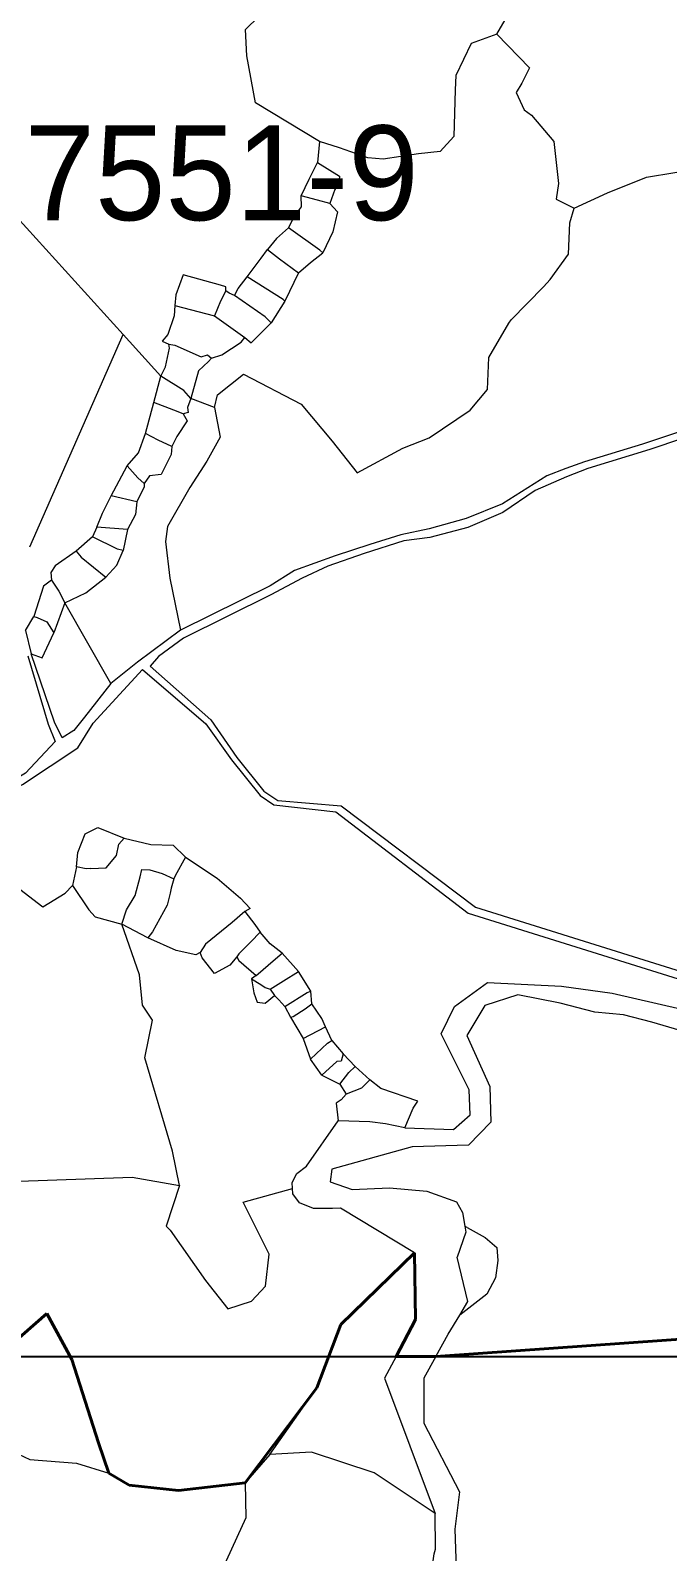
# Model space of a CAD drawing. Header units: metres. Extents: x 548568 to 557107, y 1817749 to 1829427.
# Drawn here: x 553449 to 553718, y 1823918 to 1824560 of the extents above; entities that cross this region are included whole.
import ezdxf
from ezdxf.enums import TextEntityAlignment as Align

# ---------------------------------------------------------------- set-up
doc = ezdxf.new("R2010")
doc.units = ezdxf.units.M
doc.header["$LTSCALE"] = 28
doc.linetypes.add('LONG_DASHED', pattern=[7.5, 6, -1.5])
for name, color, linetype, lineweight in [('10', 7, 'Continuous', 13), ('23', 7, 'Continuous', 13), ('32', 7, 'Continuous', 13), ('34', 7, 'LONG_DASHED', 40), ('54', 7, 'Continuous', 25)]:
    doc.layers.add(name, color=color, linetype=linetype, lineweight=lineweight)
doc.layers.add('55', color=7, linetype='Continuous')

msp = doc.modelspace()

# ---------------------------------------------------------------- linework, layer by layer
at = {"layer": '10'}
for p, q in [((553488.17, 1824431.64), (553399.37, 1824529.52)), ((553571.05, 1824513.21), (553570.27, 1824504.31)), ((553562.26, 1824457.76), (553556.42, 1824445.75)), ((553510.01, 1824443.96), (553526.66, 1824439.57)), ((553556.42, 1824445.75), (553550.64, 1824436.68)), ((553526.66, 1824439.57), (553539.45, 1824430.37)), ((553448.61, 1824342.02), (553488.17, 1824431.64)), ((553504.03, 1824414.16), (553488.17, 1824431.64)), ((553526.66, 1824400.89), (553516.77, 1824404.62)), ((553483.08, 1824363.48), (553489.87, 1824376.25)), ((553493.92, 1824361), (553483.08, 1824363.48)), ((553475.22, 1824346.17), (553468.23, 1824340.15)), ((553476.98, 1824350.34), (553475.22, 1824346.17)), ((553489.93, 1824349.29), (553476.98, 1824350.34)), ((553489.93, 1824349.29), (553488.07, 1824340.48)), ((553446.87, 1824306.59), (553450.33, 1824312.61)), ((553463.44, 1824318.31), (553458.75, 1824305.73)), ((553482.91, 1824284.28), (553463.44, 1824318.31)), ((553468.36, 1824206.75), (553466.74, 1824198.97)), ((553498.6, 1824176.87), (553487.57, 1824182.61)), ((553555.28, 1824170.29), (553562.2, 1824162.65)), ((553544.28, 1824160.96), (553542.38, 1824159.55)), ((553550.28, 1824155.19), (553552.03, 1824152.4)), ((553556.39, 1824147.78), (553558.78, 1824143.33)), ((553558.78, 1824143.33), (553564.17, 1824134.35)), ((553564.17, 1824134.35), (553573.6, 1824139.27)), ((553576.29, 1824133.44), (553573.6, 1824139.27)), ((553564.17, 1824134.35), (553567.25, 1824125.52)), ((553576.29, 1824133.44), (553581.09, 1824127.86)), ((553586.12, 1824122.49), (553581.09, 1824127.86)), ((553572.01, 1824118.81), (553567.25, 1824125.52)), ((553592.37, 1824116.82), (553586.12, 1824122.49)), ((553579.7, 1824114.94), (553582.29, 1824110.75)), ((553633.5, 1824054.41), (553632.42, 1824055.01)), ((553550.03, 1823958.55), (553539.62, 1823946.58)), ((553550.03, 1823958.55), (553539.62, 1823946.58))]:
    msp.add_line(p, q, dxfattribs=at)
for points in [[(553645.99, 1824558.55), (553651.5, 1824567.96), (553662.95, 1824584.22), (553674.75, 1824594.5), (553690.39, 1824604.38), (553698.99, 1824604.82), (553703.06, 1824609.43), (553703.05, 1824622.25), (553702.92, 1824630.56), (553696.37, 1824650.74), (553696.29, 1824668.47), (553698.71, 1824680.98), (553704.68, 1824690.7)], [(553571.05, 1824513.21), (553544.05, 1824529.52), (553540.31, 1824549.43), (553539.8, 1824560.6), (553551.12, 1824571.54), (553566.26, 1824599)], [(553645.99, 1824558.55), (553635.21, 1824554.59), (553628.68, 1824541.08), (553628.41, 1824535.02), (553627.77, 1824515.28), (553622.08, 1824509.07), (553612.91, 1824508.09), (553597.91, 1824505.82), (553591.55, 1824506.33), (553579.57, 1824510.63), (553571.05, 1824513.21)], [(553645.99, 1824558.55), (553659.81, 1824544.3), (553656.56, 1824537.89), (553654.13, 1824533.98), (553657.55, 1824526.62), (553660.64, 1824524.4), (553670.12, 1824513.25), (553672.06, 1824495.43), (553671.12, 1824488.83), (553678.61, 1824485.13)], [(553563.38, 1824490.29), (553566.71, 1824497.27), (553570.27, 1824504.31)], [(553570.27, 1824504.31), (553579.59, 1824498.65), (553579.22, 1824495.52), (553577.53, 1824492.94), (553575.39, 1824487.1)], [(553678.61, 1824485.13), (553692.8, 1824491.5), (553709.29, 1824498.18), (553733.25, 1824502.09), (553739.5, 1824502.13)], [(553558.01, 1824476.75), (553560.47, 1824481.66), (553563.47, 1824485.65), (553563.38, 1824490.29)], [(553575.39, 1824487.1), (553570.22, 1824488.42), (553563.38, 1824490.29)], [(553575.39, 1824487.1), (553578.61, 1824483.58), (553576.7, 1824475.02), (553572.5, 1824466.18)], [(553526.66, 1824400.89), (553527.95, 1824406.19), (553538.94, 1824414.99), (553563.26, 1824402.29), (553576.45, 1824386.63), (553587.05, 1824373.28), (553606.34, 1824383.62), (553617.35, 1824388.1), (553634.69, 1824399.73), (553642.12, 1824408.45), (553642.55, 1824421.94), (553651.05, 1824436.5), (553652.04, 1824437.84), (553665.65, 1824451.82), (553668.51, 1824454.98), (553676.28, 1824465.68), (553676.9, 1824478.88), (553678.61, 1824485.13)], [(553558.01, 1824476.75), (553552.86, 1824472.26), (553549.04, 1824467.66)], [(553572.5, 1824466.18), (553571.15, 1824467.37), (553558.01, 1824476.75)], [(553540.47, 1824456.01), (553546.48, 1824463.99), (553549.04, 1824467.66)], [(553549.04, 1824467.66), (553554.18, 1824463.63), (553562.26, 1824457.76)], [(553562.26, 1824457.76), (553567.27, 1824462.1), (553572.5, 1824466.18)], [(553531.45, 1824450.13), (553531.44, 1824451.78), (553529.24, 1824452.57), (553513.51, 1824456.86), (553510.43, 1824448.45), (553510.01, 1824443.96)], [(553535.18, 1824448.22), (553536.65, 1824451.07), (553540.47, 1824456.01)], [(553556.42, 1824445.75), (553555.77, 1824446.52), (553540.47, 1824456.01)], [(553531.45, 1824450.13), (553529.25, 1824445.74), (553526.66, 1824439.57)], [(553535.18, 1824448.22), (553532.84, 1824449.1), (553531.45, 1824450.13)], [(553550.64, 1824436.68), (553548.15, 1824439.21), (553535.18, 1824448.22)], [(553510.01, 1824443.96), (553509.67, 1824439.52), (553506.97, 1824431.69), (553504.59, 1824428.82), (553507.42, 1824427.61)], [(553539.45, 1824430.37), (553542.13, 1824428.2), (553550.64, 1824436.68)], [(553525.37, 1824421.72), (553529.86, 1824423.17), (553537.93, 1824428.44), (553539.45, 1824430.37)], [(553504.03, 1824414.16), (553505.99, 1824418.05), (553507.7, 1824425.94), (553507.42, 1824427.61)], [(553507.42, 1824427.61), (553509.96, 1824427.19), (553521.1, 1824422.2), (553523.79, 1824423.07), (553525.37, 1824421.72)], [(553525.37, 1824421.72), (553524.18, 1824420.33), (553519.99, 1824416.36), (553516.77, 1824404.62)], [(553497.59, 1824389.88), (553501.04, 1824402.92), (553504.03, 1824414.16)], [(553516.77, 1824404.62), (553513.69, 1824408.01), (553504.03, 1824414.16)], [(553513.42, 1824398.14), (553509.46, 1824399.72), (553501.04, 1824402.92)], [(553516.77, 1824404.62), (553515.27, 1824400.92), (553515.6, 1824398.73), (553513.42, 1824398.14)], [(553526.66, 1824400.89), (553529.12, 1824388.27), (553523.5, 1824378.17), (553516.27, 1824367.12), (553506.81, 1824350.54), (553505.97, 1824344.21), (553507.79, 1824328.74), (553512.39, 1824306.75)], [(553513.42, 1824398.14), (553515.12, 1824395.29), (553510.76, 1824388.61), (553508.72, 1824384.4)], [(553489.87, 1824376.25), (553494.59, 1824381.71), (553497.59, 1824389.88)], [(553508.72, 1824384.4), (553502.96, 1824387.12), (553497.59, 1824389.88)], [(553508.72, 1824384.4), (553508.46, 1824380.94), (553504.16, 1824372.56), (553499.19, 1824372.05), (553497.04, 1824368.81)], [(553497.04, 1824368.81), (553494.32, 1824371.1), (553489.87, 1824376.25)], [(553476.98, 1824350.34), (553479.35, 1824356.28), (553483.08, 1824363.48)], [(553497.04, 1824368.81), (553496.93, 1824367.34), (553493.92, 1824361)], [(553493.92, 1824361), (553493.3, 1824355.61), (553489.93, 1824349.29)], [(553488.07, 1824340.48), (553485.66, 1824340.99), (553475.22, 1824346.17)], [(553468.23, 1824340.15), (553459.43, 1824334.04), (553457.56, 1824331.16), (553457.89, 1824327.99)], [(553468.23, 1824340.15), (553470.43, 1824337.57), (553480.77, 1824329.24)], [(553480.77, 1824329.24), (553485.49, 1824334.26), (553488.07, 1824340.48)], [(553457.89, 1824327.99), (553454.39, 1824325.35), (553450.33, 1824312.61)], [(553457.89, 1824327.99), (553460.96, 1824323.25), (553463.44, 1824318.31)], [(553463.44, 1824318.31), (553472.29, 1824322.5), (553480.77, 1824329.24)], [(553450.33, 1824312.61), (553451.76, 1824312.2), (553455.79, 1824310.28), (553458.75, 1824305.73)], [(553449.23, 1824296.78), (553453.91, 1824295.18), (553458.75, 1824305.73)], [(553419.55, 1824226.38), (553426.33, 1824214.98), (553435.14, 1824204.42), (553454.19, 1824189.98), (553463.65, 1824195.64), (553466.74, 1824198.97)], [(553488.59, 1824218.94), (553499.8, 1824216.27), (553509.24, 1824216.01), (553514.5, 1824210.9)], [(553514.5, 1824210.9), (553510.06, 1824203.04), (553509.53, 1824201.79)], [(553514.5, 1824210.9), (553527.82, 1824202.09), (553537.68, 1824193.64), (553541.76, 1824189.28), (553539.49, 1824187.9)], [(553487.57, 1824182.61), (553489.52, 1824188.65), (553493.15, 1824194.72), (553495.26, 1824202.62), (553495.94, 1824205.66), (553499.31, 1824205.54), (553504.57, 1824204.07), (553509.53, 1824201.79)], [(553466.74, 1824198.97), (553473.65, 1824188.67), (553476.22, 1824185.72), (553487.57, 1824182.61)], [(553509.53, 1824201.79), (553508.43, 1824197.78), (553508.01, 1824195.68), (553506.76, 1824190.68), (553500.56, 1824179.38), (553498.6, 1824176.87)], [(553539.49, 1824187.9), (553534.12, 1824183.34), (553522.84, 1824174.12), (553520.58, 1824170.6)], [(553539.49, 1824187.9), (553543.72, 1824182.44), (553545.93, 1824179.18)], [(553511.9, 1824072.2), (553508.94, 1824086.69), (553497.28, 1824126.19), (553500.45, 1824142.1), (553496.3, 1824148.38), (553495.04, 1824161.25), (553487.57, 1824182.61)], [(553545.93, 1824179.18), (553542.01, 1824175.09), (553536.97, 1824170.09), (553536.11, 1824168.86)], [(553555.28, 1824170.29), (553550.2, 1824174.3), (553545.93, 1824179.18)], [(553520.58, 1824170.6), (553518.83, 1824169.66), (553510.49, 1824171.53), (553498.6, 1824176.87)], [(553536.11, 1824168.86), (553533.23, 1824165.31), (553526.77, 1824161.73), (553521.5, 1824168.35), (553520.58, 1824170.6)], [(553536.11, 1824168.86), (553536.92, 1824167.29), (553544.28, 1824160.96)], [(553544.28, 1824160.96), (553546.07, 1824162.43), (553550.47, 1824166.28), (553555.28, 1824170.29)], [(553542.38, 1824159.55), (553546.25, 1824157.11), (553548.05, 1824155.81), (553550.28, 1824155.19)], [(553542.38, 1824159.55), (553543.31, 1824153.63), (553544.7, 1824149.66), (553548.15, 1824149.23), (553552.03, 1824152.4)], [(553550.28, 1824155.19), (553555.8, 1824158.71), (553562.2, 1824162.65)], [(553573.6, 1824139.27), (553572.11, 1824142.71), (553567.89, 1824149), (553567.37, 1824154.35), (553562.2, 1824162.65)], [(553552.03, 1824152.4), (553553.91, 1824150.6), (553556.39, 1824147.78)], [(553556.39, 1824147.78), (553565.83, 1824153.78), (553567.37, 1824154.35)], [(553558.78, 1824143.33), (553560, 1824143.55), (553564.95, 1824146.77), (553567.89, 1824149)], [(553567.25, 1824125.52), (553574.38, 1824132.33), (553576.29, 1824133.44)], [(553581.09, 1824127.86), (553580.19, 1824124.67), (553578.36, 1824124.57), (553572.01, 1824118.81), (553579.7, 1824114.94)], [(553579.7, 1824114.94), (553583.53, 1824119.97), (553586.12, 1824122.49)], [(553592.37, 1824116.82), (553588.76, 1824113.33), (553582.29, 1824110.75)], [(553607.13, 1824096.57), (553610.59, 1824104.85), (553612.59, 1824107.89), (553596.97, 1824113.12), (553592.37, 1824116.82)], [(553582.29, 1824110.75), (553580.25, 1824108.34), (553578.17, 1824106.98), (553578.89, 1824099.47)], [(553440.23, 1824073.82), (553491.94, 1824075.65), (553511.9, 1824072.2)], [(553511.9, 1824072.2), (553506.3, 1824054.99), (553508.02, 1824053.36), (553522.92, 1824032.11), (553532.29, 1824020.14), (553542.35, 1824023.34), (553548.29, 1824029.65), (553549.81, 1824043.14), (553538.88, 1824065.2), (553559.65, 1824070.93)], [(553633.5, 1824054.41), (553641, 1824050.24), (553646, 1824046.01), (553646.48, 1824040.55), (553645.47, 1824033.23), (553641.74, 1824026.31), (553630.34, 1824017.47)], [(553550.03, 1823958.55), (553570.01, 1823986.78), (553580.05, 1824013.54), (553611.15, 1824043.73)], [(553550.03, 1823958.55), (553570.01, 1823986.78), (553580.05, 1824013.54), (553611.15, 1824043.73)], [(553348.34, 1824024.28), (553357.17, 1824026.56), (553372.11, 1824027.62), (553383.08, 1824025.7), (553393.24, 1824024.46), (553407.5, 1824006.21), (553421.5, 1824003.12), (553430.6, 1824005.76), (553440.85, 1824004.89), (553455.88, 1824018.08), (553466.43, 1823998.66), (553474.98, 1823971.94), (553477.64, 1823963.49), (553482.06, 1823950.72)], [(553348.34, 1824024.28), (553357.17, 1824026.56), (553372.11, 1824027.62), (553383.08, 1824025.7), (553393.24, 1824024.46), (553407.5, 1824006.21), (553421.5, 1824003.12), (553430.6, 1824005.76), (553440.85, 1824004.89), (553455.88, 1824018.08), (553466.43, 1823998.66), (553474.98, 1823971.94), (553477.64, 1823963.49), (553482.06, 1823950.72)], [(553398.26, 1823980.08), (553448.67, 1823956.45), (553468.45, 1823954.87), (553482.06, 1823950.72)], [(553619.99, 1823933.64), (553594.21, 1823950.78), (553567.72, 1823959.5), (553550.03, 1823958.55)], [(553539.62, 1823946.58), (553511.51, 1823943.37), (553490.6, 1823945.67), (553482.06, 1823950.72)], [(553539.62, 1823946.58), (553511.51, 1823943.37), (553490.6, 1823945.67), (553482.06, 1823950.72)], [(553539.62, 1823946.58), (553539.98, 1823931.8), (553530.05, 1823910.24), (553523.66, 1823888.61), (553541.5, 1823883.28)]]:
    msp.add_lwpolyline(points, dxfattribs=at)
at = {"layer": '23'}
msp.add_line((553446.87, 1824306.59), (553449.23, 1824296.78), dxfattribs=at)
for points in [[(553745.06, 1824397.19), (553724.82, 1824391.21), (553707.57, 1824385.44), (553683.07, 1824377.95), (553675.2, 1824375.15), (553667.09, 1824371.95), (553648.46, 1824360.11), (553633.07, 1824353.94), (553617.44, 1824349.56), (553605.37, 1824347.09), (553592.29, 1824342.98), (553577.7, 1824338.25), (553560.44, 1824331.98), (553550.27, 1824325.55), (553512.39, 1824306.75)], [(553724.5, 1824387.8), (553710.63, 1824383.07), (553684.5, 1824375.03), (553675.47, 1824371.53), (553662.23, 1824365.86), (553648.48, 1824356.53), (553633.69, 1824350.17), (553617.7, 1824345.94), (553606.71, 1824344.58), (553590.01, 1824339.16), (553574.64, 1824333.78), (553563.75, 1824328.73), (553550.56, 1824321.74), (553513.65, 1824303.35), (553503.04, 1824295.71), (553499.57, 1824291.65), (553525.15, 1824268.86), (553536.1, 1824252.95), (553547.54, 1824238.74), (553553.48, 1824234.81), (553580.22, 1824232.64), (553636.99, 1824189.72), (553760.75, 1824151.12)], [(553512.39, 1824306.75), (553494.21, 1824293.33), (553482.91, 1824284.28)], [(553447.76, 1824295.98), (553456.36, 1824267.1), (553459.4, 1824259.74), (553446.9, 1824246.36), (553431.88, 1824237.48), (553417.85, 1824229.27)], [(553482.91, 1824284.28), (553471.82, 1824270.02), (553467.2, 1824264.35), (553462.28, 1824261.38), (553459.15, 1824267.95), (553449.23, 1824296.78)], [(553419.55, 1824226.38), (553432.51, 1824234.43), (553445.53, 1824241.66), (553468.99, 1824257.16), (553475.39, 1824267.48), (553496.33, 1824290.23), (553522.98, 1824267.16), (553533.89, 1824252.03), (553546.04, 1824236.95), (553551.74, 1824233.06), (553578, 1824230.1), (553633.89, 1824187.24), (553759.09, 1824148.03)]]:
    msp.add_lwpolyline(points, dxfattribs=at)
at = {"layer": '32'}
for p, q in [((553472.46, 1824205.95), (553468.36, 1824206.75)), ((553474.44, 1824206.11), (553472.46, 1824205.95)), ((553565.51, 1824080.39), (553578.89, 1824099.47)), ((553611.15, 1824043.73), (553579.91, 1824062.56)), ((553625.5, 1824009.39), (553630.34, 1824017.47)), ((553620.23, 1824000), (553625.5, 1824009.39)), ((553620.05, 1823918.6), (553619.99, 1823933.64))]:
    msp.add_line(p, q, dxfattribs=at)
for points in [[(553468.36, 1824206.75), (553468.96, 1824212.87), (553472.11, 1824220.7), (553477.43, 1824223.46), (553488.59, 1824218.94)], [(553474.44, 1824206.11), (553480.9, 1824206.42), (553485.23, 1824211.58), (553486.28, 1824216.36), (553488.59, 1824218.94)], [(553607.13, 1824096.57), (553627.71, 1824095.83), (553634.69, 1824102.12), (553634.34, 1824112.59), (553622.48, 1824136.33), (553628.06, 1824147.85), (553642.02, 1824157.98), (553673.37, 1824156.36), (553694.78, 1824153.5), (553732.72, 1824144.71), (553749.48, 1824134.89), (553759.24, 1824133.58)], [(553744.18, 1824130.84), (553730.64, 1824135.63), (553711.45, 1824141.22), (553699.59, 1824144.36), (553687.37, 1824145.41), (553672.72, 1824149.25), (553654.93, 1824152.74), (553640.97, 1824148.2), (553633.3, 1824135.63), (553643.07, 1824113.99), (553643.41, 1824098.98), (553633.99, 1824089.2), (553610.27, 1824088.5), (553576.29, 1824079.05), (553575.64, 1824073.79), (553584.84, 1824070.5), (553600.63, 1824071.16), (553616.42, 1824069.84), (553628.92, 1824065.23), (553631.46, 1824060.79), (553632.42, 1824055.01)], [(553607.13, 1824096.57), (553599.02, 1824098.32), (553592.34, 1824099.15), (553578.89, 1824099.47)], [(553559.65, 1824070.93), (553559.51, 1824073.49), (553561.48, 1824077.24), (553565.51, 1824080.39)], [(553579.91, 1824062.56), (553576.59, 1824062.43), (553568.53, 1824062.5), (553562.6, 1824064.94), (553559.77, 1824068.71), (553559.65, 1824070.93)], [(553632.42, 1824055.01), (553632.84, 1824052.52), (553629.17, 1824041.97)], [(553603.43, 1824000), (553611.7, 1824015.65), (553611.15, 1824043.73)], [(553603.43, 1824000), (553611.7, 1824015.65), (553611.15, 1824043.73)], [(553630.34, 1824017.47), (553633.75, 1824023.15), (553629.17, 1824041.97)], [(553603.43, 1824000), (553598.6, 1823990.85), (553619.99, 1823933.64)], [(553620.23, 1824000), (553615.1, 1823990.86), (553615.1, 1823971.77), (553630.23, 1823942.81), (553628.25, 1823927.01), (553629.9, 1823877.32), (553643.15, 1823791.5)], [(553617.69, 1823875.63), (553617.42, 1823878.82), (553617.34, 1823901.65), (553619.53, 1823916.54), (553620.05, 1823918.6)]]:
    msp.add_lwpolyline(points, dxfattribs=at)
at = {"layer": '34'}
msp.add_lwpolyline([(553440.85, 1824004.89), (553455.88, 1824018.08), (553466.43, 1823998.66), (553477.64, 1823963.49), (553482.06, 1823950.72), (553490.6, 1823945.67), (553511.51, 1823943.37), (553539.62, 1823946.58), (553570.01, 1823986.78), (553580.05, 1824013.54), (553611.15, 1824043.73), (553611.7, 1824015.65), (553603.43, 1824000), (553620.23, 1824000), (553866.21, 1824017.34)], dxfattribs=at)
at = {"layer": '54'}
msp.add_line((550000, 1824000), (555000, 1824000), dxfattribs=at)

# ---------------------------------------------------------------- texts
at = {"layer": '55'}
msp.add_text('827551-9', height=40, dxfattribs=at).set_placement((553500, 1824480), align=Align.CENTER)

doc.saveas('drawing.dxf')
